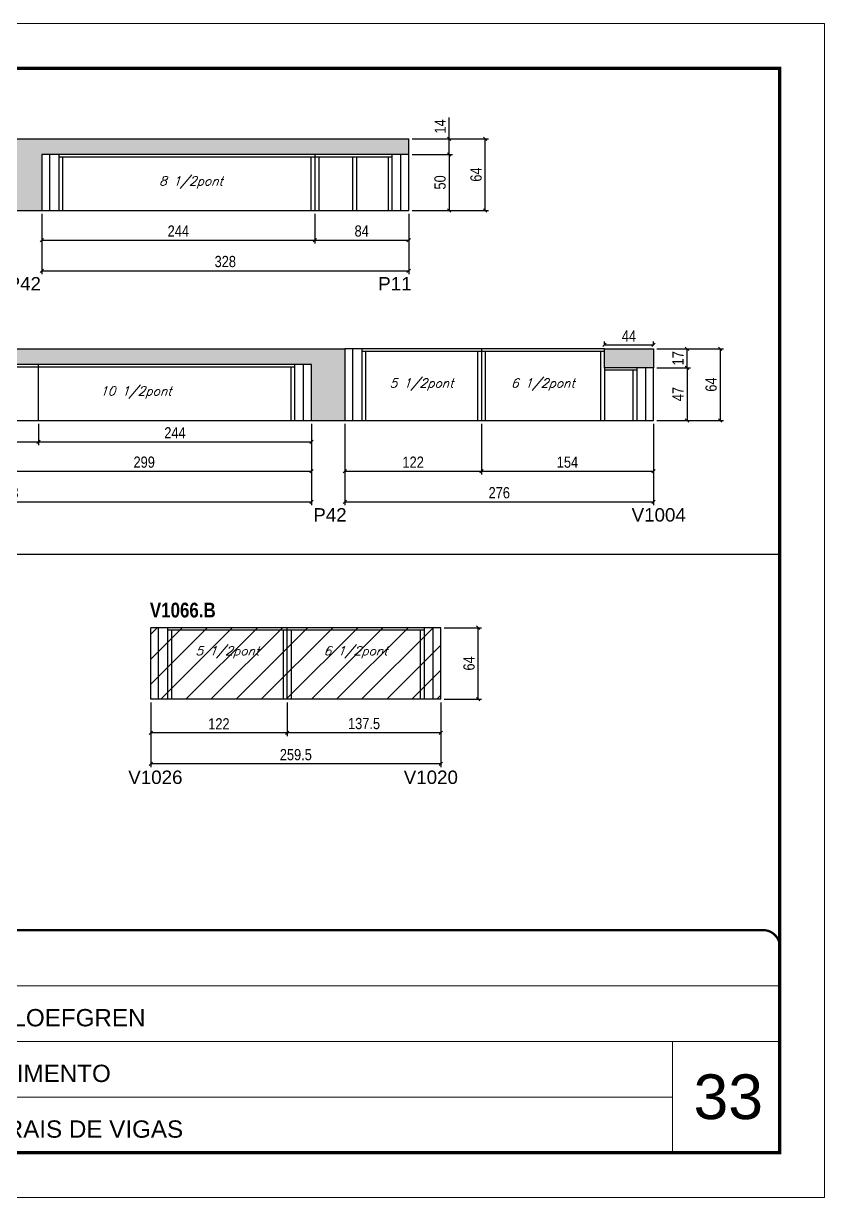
# Model space of a CAD drawing. Extents: x 3309 to 9563, y -2522 to 14608.
# Drawn here: x 4078 to 4794, y 4369 to 5419 of the extents above; entities that cross this region are included whole.
import ezdxf

# ---------------------------------------------------------------- set-up
doc = ezdxf.new("R2010")
doc.units = 0
doc.linetypes.add('CONTINUO', pattern=[0])
doc.linetypes.add('DASHED', pattern=[0.75, 0.5, -0.25])
for name, color, linetype in [('5', 5, 'Continuous'), ('COTA', 241, 'Continuous'), ('NOMENCLATURA', 7, 'Continuous'), ('Painéis', 200, 'Continuous'), ('SARR_2.2x7', 40, 'Continuous'), ('SARR_3.5x7', 81, 'Continuous'), ('texto', 7, 'Continuous')]:
    doc.layers.add(name, color=color, linetype=linetype)
for name, color, linetype, lineweight in [('CARIMBO', 255, 'Continuous', 9), ('Folhas', 255, 'Continuous', 9), ('Hachura', 251, 'Continuous', 9), ('SARRAFO DE PRESSAO', 251, 'DASHED', 9)]:
    doc.layers.add(name, color=color, linetype=linetype, lineweight=lineweight)
doc.styles.add('ARIAL', font='arial.ttf')
doc.styles.add('COTA TECNICA', font='techl___.ttf', dxfattribs={"height": 10})
doc.styles.add('Romans', font='romans.shx')
doc.styles.get("Standard").update_dxf_attribs({"font": 'arial.ttf'})
doc.styles.add('TECNICA', font='techb___.ttf', dxfattribs={"height": 10})
doc.dimstyles.new('PAINEL', dxfattribs={"dimtxt": 10, "dimasz": 3, "dimexe": 3, "dimexo": 3, "dimgap": 3, "dimtad": 1, "dimdec": 1, "dimzin": 12, "dimdsep": 46, "dimtxsty": 'COTA TECNICA', "dimblk1": 'OBLIQUE', "dimblk2": 'OBLIQUE', "dimsah": 1, "dimcen": 0.9, "dimclrd": 4, "dimclre": 4, "dimclrt": 240, "dimadec": 1, "dimazin": 3, "dimtfac": 1, "dimtdec": 1, "dimtmove": 0, "dimatfit": 3, "dimfxl": 1, "dimtolj": 1, "dimtzin": 12, "dimarcsym": 0})

# ---------------------------------------------------------------- blocks, each defined once
blk = doc.blocks.new('9999999999')
at = {"color": 30, "linetype": 'CONTINUO'}
for p, q in [((98564.6, 34379.6), (99584, 34379.6)), ((98564.6, 34329.8), (99488, 34329.8)), ((99584, 34329.8), (99488, 34329.8)), ((99488, 34329.8), (99488, 34230.2)), ((98564.6, 34280), (99488, 34280))]:
    blk.add_line(p, q, dxfattribs=at)
at = {"color": 30, "linetype": 'CONTINUO', "const_width": 2}
blk.add_lwpolyline([(99584, 34230.2), (99584, 34414.4, 0.414214), (99569, 34429.4), (98229, 34429.4, 0.414214), (98214, 34414.4), (98214, 34245.2, 0.414214), (98229, 34230.2), (99584, 34230.2)], format="xyb", dxfattribs=at)
at = {"layer": 'Folhas'}
blk.add_lwpolyline([(98139, 34190.2), (99624, 34190.2), (99624, 35240.2), (98139, 35240.2)], close=True, dxfattribs=at)
at = {"layer": 'Folhas', "color": 30, "const_width": 3}
blk.add_lwpolyline([(98214, 34230.2), (99584, 34230.2), (99584, 35200.2), (98214, 35200.2)], close=True, dxfattribs=at)
at = {"color": 7, "linetype": 'Continuous', "ltscale": 5, "style": 'ARIAL'}
for s, p in [('LEAF LOEFGREN', (98837.7, 34343.3)), ('2°PAVIMENTO', (98837.7, 34293.5)), ('LATERAIS DE VIGAS', (98837.7, 34243.7))]:
    blk.add_text(s, height=15.483, dxfattribs=at).set_placement(p)
blk = doc.blocks.new('_Oblique')
at = {"color": 0, "linetype": 'ByBlock', "lineweight": -2}
blk.add_line((-0.5, -0.5), (0.5, 0.5), dxfattribs=at)
blk = doc.blocks.new('*D1215')
at = {"layer": 'COTA', "color": 4, "lineweight": -2, "transparency": 16777216}
for p, q in [((4094.5, 5249.1), (4094.5, 5195)), ((4422.5, 5249.1), (4422.5, 5195)), ((4094.5, 5198), (4422.5, 5198))]:
    blk.add_line(p, q, dxfattribs=at)
at = {"layer": 'Defpoints', "color": 0, "transparency": 16777216}
for p in [(4094.5, 5252.1), (4422.5, 5252.1), (4422.5, 5198)]:
    blk.add_point(p, dxfattribs=at)
at = {"layer": 'COTA', "color": 4, "lineweight": -2, "transparency": 16777216, "xscale": 3, "yscale": 3, "zscale": 3, "rotation": 180}
blk.add_blockref('_Oblique', (4094.5, 5198), dxfattribs=at)
at = {"layer": 'COTA', "color": 4, "lineweight": -2, "transparency": 16777216, "xscale": 3, "yscale": 3, "zscale": 3}
blk.add_blockref('_Oblique', (4422.5, 5198), dxfattribs=at)
at = {"layer": 'COTA', "color": 240, "transparency": 16777216, "insert": (4258.5, 5206.3), "char_height": 10, "attachment_point": 5, "style": 'COTA TECNICA'}
blk.add_mtext('\\A1;328', dxfattribs=at)
blk = doc.blocks.new('*D1216')
at = {"layer": 'COTA', "color": 4, "lineweight": -2, "transparency": 16777216}
for p, q in [((4094.5, 5249.1), (4094.5, 5222.5)), ((4338.5, 5249.1), (4338.5, 5222.5)), ((4094.5, 5225.5), (4338.5, 5225.5))]:
    blk.add_line(p, q, dxfattribs=at)
at = {"layer": 'Defpoints', "color": 0, "transparency": 16777216}
for p in [(4094.5, 5252.1), (4338.5, 5252.1), (4338.5, 5225.5)]:
    blk.add_point(p, dxfattribs=at)
at = {"layer": 'COTA', "color": 4, "lineweight": -2, "transparency": 16777216, "xscale": 3, "yscale": 3, "zscale": 3, "rotation": 180}
blk.add_blockref('_Oblique', (4094.5, 5225.5), dxfattribs=at)
at = {"layer": 'COTA', "color": 4, "lineweight": -2, "transparency": 16777216, "xscale": 3, "yscale": 3, "zscale": 3}
blk.add_blockref('_Oblique', (4338.5, 5225.5), dxfattribs=at)
at = {"layer": 'COTA', "color": 240, "transparency": 16777216, "insert": (4216.5, 5233.6), "char_height": 10, "attachment_point": 5, "style": 'COTA TECNICA'}
blk.add_mtext('\\A1;244', dxfattribs=at)
blk = doc.blocks.new('*D1217')
at = {"layer": 'COTA', "color": 4, "lineweight": -2, "transparency": 16777216}
for p, q in [((4338.5, 5249.1), (4338.5, 5222.5)), ((4422.5, 5249.1), (4422.5, 5222.5)), ((4338.5, 5225.5), (4422.5, 5225.5))]:
    blk.add_line(p, q, dxfattribs=at)
at = {"layer": 'Defpoints', "color": 0, "transparency": 16777216}
for p in [(4338.5, 5252.1), (4422.5, 5252.1), (4422.5, 5225.5)]:
    blk.add_point(p, dxfattribs=at)
at = {"layer": 'COTA', "color": 4, "lineweight": -2, "transparency": 16777216, "xscale": 3, "yscale": 3, "zscale": 3, "rotation": 180}
blk.add_blockref('_Oblique', (4338.5, 5225.5), dxfattribs=at)
at = {"layer": 'COTA', "color": 4, "lineweight": -2, "transparency": 16777216, "xscale": 3, "yscale": 3, "zscale": 3}
blk.add_blockref('_Oblique', (4422.5, 5225.5), dxfattribs=at)
at = {"layer": 'COTA', "color": 240, "transparency": 16777216, "insert": (4380.5, 5233.6), "char_height": 10, "attachment_point": 5, "style": 'COTA TECNICA'}
blk.add_mtext('\\A1;84', dxfattribs=at)
blk = doc.blocks.new('*D1218')
at = {"layer": 'COTA', "color": 4, "lineweight": -2, "transparency": 16777216}
for p, q in [((4425.5, 5302.1), (4461.7, 5302.1)), ((4458.7, 5302.1), (4458.7, 5252.1)), ((4425.5, 5252.1), (4461.7, 5252.1))]:
    blk.add_line(p, q, dxfattribs=at)
at = {"layer": 'Defpoints', "color": 0, "transparency": 16777216}
for p in [(4422.5, 5302.1), (4422.5, 5252.1), (4458.7, 5252.1)]:
    blk.add_point(p, dxfattribs=at)
at = {"layer": 'COTA', "color": 4, "lineweight": -2, "transparency": 16777216, "xscale": 3, "yscale": 3, "zscale": 3}
for p, rotation in [((4458.7, 5302.1), 90), ((4458.7, 5252.1), 270)]:
    blk.add_blockref('_Oblique', p, dxfattribs=dict(at, rotation=rotation))
at = {"layer": 'COTA', "color": 240, "transparency": 16777216, "insert": (4450.6, 5277.1), "char_height": 10, "attachment_point": 5, "rotation": 90, "style": 'COTA TECNICA'}
blk.add_mtext('\\A1;50', dxfattribs=at)
blk = doc.blocks.new('*D1219')
at = {"layer": 'COTA', "color": 4, "lineweight": -2, "transparency": 16777216}
for p, q in [((4458.7, 5316.1), (4458.7, 5335.2)), ((4425.5, 5316.1), (4461.7, 5316.1)), ((4458.7, 5302.1), (4458.7, 5316.1)), ((4425.5, 5302.1), (4461.7, 5302.1))]:
    blk.add_line(p, q, dxfattribs=at)
at = {"layer": 'Defpoints', "color": 0, "transparency": 16777216}
for p in [(4422.5, 5316.1), (4458.7, 5316.1), (4422.5, 5302.1)]:
    blk.add_point(p, dxfattribs=at)
at = {"layer": 'COTA', "color": 4, "lineweight": -2, "transparency": 16777216, "xscale": 3, "yscale": 3, "zscale": 3}
for p, rotation in [((4458.7, 5316.1), 90), ((4458.7, 5302.1), 270)]:
    blk.add_blockref('_Oblique', p, dxfattribs=dict(at, rotation=rotation))
at = {"layer": 'COTA', "color": 240, "transparency": 16777216, "insert": (4450.7, 5327.2), "char_height": 10, "attachment_point": 5, "rotation": 90, "style": 'COTA TECNICA'}
blk.add_mtext('\\A1;14', dxfattribs=at)
blk = doc.blocks.new('*D1220')
at = {"layer": 'COTA', "color": 4, "lineweight": -2, "transparency": 16777216}
for p, q in [((4425.5, 5316.1), (4493.9, 5316.1)), ((4490.9, 5252.1), (4490.9, 5316.1)), ((4425.5, 5252.1), (4493.9, 5252.1))]:
    blk.add_line(p, q, dxfattribs=at)
at = {"layer": 'Defpoints', "color": 0, "transparency": 16777216}
for p in [(4422.5, 5316.1), (4490.9, 5316.1), (4422.5, 5252.1)]:
    blk.add_point(p, dxfattribs=at)
at = {"layer": 'COTA', "color": 4, "lineweight": -2, "transparency": 16777216, "xscale": 3, "yscale": 3, "zscale": 3}
for p, rotation in [((4490.9, 5316.1), 90), ((4490.9, 5252.1), 270)]:
    blk.add_blockref('_Oblique', p, dxfattribs=dict(at, rotation=rotation))
at = {"layer": 'COTA', "color": 240, "transparency": 16777216, "insert": (4482.8, 5284.1), "char_height": 10, "attachment_point": 5, "rotation": 90, "style": 'COTA TECNICA'}
blk.add_mtext('\\A1;64', dxfattribs=at)
blk = doc.blocks.new('*D1221')
at = {"layer": 'COTA', "color": 4, "lineweight": -2, "transparency": 16777216}
for p, q in [((3792.5, 5061.3), (3792.5, 4988.4)), ((4335.5, 5061.3), (4335.5, 4988.4)), ((3792.5, 4991.4), (4335.5, 4991.4))]:
    blk.add_line(p, q, dxfattribs=at)
at = {"layer": 'Defpoints', "color": 0, "transparency": 16777216}
for p in [(3792.5, 5064.3), (4335.5, 5064.3), (4335.5, 4991.4)]:
    blk.add_point(p, dxfattribs=at)
at = {"layer": 'COTA', "color": 4, "lineweight": -2, "transparency": 16777216, "xscale": 3, "yscale": 3, "zscale": 3, "rotation": 180}
blk.add_blockref('_Oblique', (3792.5, 4991.4), dxfattribs=at)
at = {"layer": 'COTA', "color": 4, "lineweight": -2, "transparency": 16777216, "xscale": 3, "yscale": 3, "zscale": 3}
blk.add_blockref('_Oblique', (4335.5, 4991.4), dxfattribs=at)
at = {"layer": 'COTA', "color": 240, "transparency": 16777216, "insert": (4064, 4999.6), "char_height": 10, "attachment_point": 5, "style": 'COTA TECNICA'}
blk.add_mtext('\\A1;543', dxfattribs=at)
blk = doc.blocks.new('*D1223')
at = {"layer": 'COTA', "color": 4, "lineweight": -2, "transparency": 16777216}
for p, q in [((4036.5, 5061.3), (4036.5, 5015.8)), ((4335.5, 5061.3), (4335.5, 5015.8)), ((4036.5, 5018.8), (4335.5, 5018.8))]:
    blk.add_line(p, q, dxfattribs=at)
at = {"layer": 'Defpoints', "color": 0, "transparency": 16777216}
for p in [(4036.5, 5064.3), (4335.5, 5064.3), (4335.5, 5018.8)]:
    blk.add_point(p, dxfattribs=at)
at = {"layer": 'COTA', "color": 4, "lineweight": -2, "transparency": 16777216, "xscale": 3, "yscale": 3, "zscale": 3, "rotation": 180}
blk.add_blockref('_Oblique', (4036.5, 5018.8), dxfattribs=at)
at = {"layer": 'COTA', "color": 4, "lineweight": -2, "transparency": 16777216, "xscale": 3, "yscale": 3, "zscale": 3}
blk.add_blockref('_Oblique', (4335.5, 5018.8), dxfattribs=at)
at = {"layer": 'COTA', "color": 240, "transparency": 16777216, "insert": (4186, 5026.9), "char_height": 10, "attachment_point": 5, "style": 'COTA TECNICA'}
blk.add_mtext('\\A1;299', dxfattribs=at)
blk = doc.blocks.new('*D1224')
at = {"layer": 'COTA', "color": 4, "lineweight": -2, "transparency": 16777216}
for p, q in [((4036.5, 5061.3), (4036.5, 5042.2)), ((4091.5, 5061.3), (4091.5, 5042.2)), ((4036.5, 5045.2), (4091.5, 5045.2))]:
    blk.add_line(p, q, dxfattribs=at)
at = {"layer": 'Defpoints', "color": 0, "transparency": 16777216}
for p in [(4036.5, 5064.3), (4091.5, 5064.3), (4091.5, 5045.2)]:
    blk.add_point(p, dxfattribs=at)
at = {"layer": 'COTA', "color": 4, "lineweight": -2, "transparency": 16777216, "xscale": 3, "yscale": 3, "zscale": 3, "rotation": 180}
blk.add_blockref('_Oblique', (4036.5, 5045.2), dxfattribs=at)
at = {"layer": 'COTA', "color": 4, "lineweight": -2, "transparency": 16777216, "xscale": 3, "yscale": 3, "zscale": 3}
blk.add_blockref('_Oblique', (4091.5, 5045.2), dxfattribs=at)
at = {"layer": 'COTA', "color": 240, "transparency": 16777216, "insert": (4064, 5053.3), "char_height": 10, "attachment_point": 5, "style": 'COTA TECNICA'}
blk.add_mtext('\\A1;55', dxfattribs=at)
blk = doc.blocks.new('*D1225')
at = {"layer": 'COTA', "color": 4, "lineweight": -2, "transparency": 16777216}
for p, q in [((4091.5, 5061.3), (4091.5, 5042.2)), ((4335.5, 5061.3), (4335.5, 5042.2)), ((4091.5, 5045.2), (4335.5, 5045.2))]:
    blk.add_line(p, q, dxfattribs=at)
at = {"layer": 'Defpoints', "color": 0, "transparency": 16777216}
for p in [(4091.5, 5064.3), (4335.5, 5064.3), (4335.5, 5045.2)]:
    blk.add_point(p, dxfattribs=at)
at = {"layer": 'COTA', "color": 4, "lineweight": -2, "transparency": 16777216, "xscale": 3, "yscale": 3, "zscale": 3, "rotation": 180}
blk.add_blockref('_Oblique', (4091.5, 5045.2), dxfattribs=at)
at = {"layer": 'COTA', "color": 4, "lineweight": -2, "transparency": 16777216, "xscale": 3, "yscale": 3, "zscale": 3}
blk.add_blockref('_Oblique', (4335.5, 5045.2), dxfattribs=at)
at = {"layer": 'COTA', "color": 240, "transparency": 16777216, "insert": (4213.5, 5053.2), "char_height": 10, "attachment_point": 5, "style": 'COTA TECNICA'}
blk.add_mtext('\\A1;244', dxfattribs=at)
blk = doc.blocks.new('*D1227')
at = {"layer": 'COTA', "color": 4, "lineweight": -2, "transparency": 16777216}
for p, q in [((4365.5, 5061.3), (4365.5, 4988.4)), ((4641.5, 5061.3), (4641.5, 4988.4)), ((4365.5, 4991.4), (4641.5, 4991.4))]:
    blk.add_line(p, q, dxfattribs=at)
at = {"layer": 'Defpoints', "color": 0, "transparency": 16777216}
for p in [(4365.5, 5064.3), (4641.5, 5064.3), (4641.5, 4991.4)]:
    blk.add_point(p, dxfattribs=at)
at = {"layer": 'COTA', "color": 4, "lineweight": -2, "transparency": 16777216, "xscale": 3, "yscale": 3, "zscale": 3, "rotation": 180}
blk.add_blockref('_Oblique', (4365.5, 4991.4), dxfattribs=at)
at = {"layer": 'COTA', "color": 4, "lineweight": -2, "transparency": 16777216, "xscale": 3, "yscale": 3, "zscale": 3}
blk.add_blockref('_Oblique', (4641.5, 4991.4), dxfattribs=at)
at = {"layer": 'COTA', "color": 240, "transparency": 16777216, "insert": (4503.5, 4999.5), "char_height": 10, "attachment_point": 5, "style": 'COTA TECNICA'}
blk.add_mtext('\\A1;276', dxfattribs=at)
blk = doc.blocks.new('*D1226')
at = {"layer": 'COTA', "color": 4, "lineweight": -2, "transparency": 16777216}
for p, q in [((4644.5, 5128.3), (4704.1, 5128.3)), ((4701.1, 5128.3), (4701.1, 5064.3)), ((4644.5, 5064.3), (4704.1, 5064.3))]:
    blk.add_line(p, q, dxfattribs=at)
at = {"layer": 'Defpoints', "color": 0, "transparency": 16777216}
for p in [(4641.5, 5128.3, 0), (4641.5, 5064.3, 0), (4701.1, 5064.3)]:
    blk.add_point(p, dxfattribs=at)
at = {"layer": 'COTA', "color": 4, "lineweight": -2, "transparency": 16777216, "xscale": 3, "yscale": 3, "zscale": 3}
for p, rotation in [((4701.1, 5128.3), 90), ((4701.1, 5064.3), 270)]:
    blk.add_blockref('_Oblique', p, dxfattribs=dict(at, rotation=rotation))
at = {"layer": 'COTA', "color": 240, "transparency": 16777216, "insert": (4693, 5096.3), "char_height": 10, "attachment_point": 5, "rotation": 90, "style": 'COTA TECNICA'}
blk.add_mtext('\\A1;64', dxfattribs=at)
blk = doc.blocks.new('*D1228')
at = {"layer": 'COTA', "color": 4, "lineweight": -2, "transparency": 16777216}
for p, q in [((4597.5, 5131.3), (4597.5, 5134.8)), ((4641.5, 5131.3), (4641.5, 5134.8)), ((4597.5, 5131.8), (4641.5, 5131.8))]:
    blk.add_line(p, q, dxfattribs=at)
at = {"layer": 'Defpoints', "color": 0, "transparency": 16777216}
for p in [(4597.5, 5128.3), (4641.5, 5131.8), (4641.5, 5128.3)]:
    blk.add_point(p, dxfattribs=at)
at = {"layer": 'COTA', "color": 4, "lineweight": -2, "transparency": 16777216, "xscale": 3, "yscale": 3, "zscale": 3, "rotation": 180}
blk.add_blockref('_Oblique', (4597.5, 5131.8), dxfattribs=at)
at = {"layer": 'COTA', "color": 4, "lineweight": -2, "transparency": 16777216, "xscale": 3, "yscale": 3, "zscale": 3}
blk.add_blockref('_Oblique', (4641.5, 5131.8), dxfattribs=at)
at = {"layer": 'COTA', "color": 240, "transparency": 16777216, "insert": (4619.5, 5139.8), "char_height": 10, "attachment_point": 5, "style": 'COTA TECNICA'}
blk.add_mtext('\\A1;44', dxfattribs=at)
blk = doc.blocks.new('*D1229')
at = {"layer": 'COTA', "color": 4, "lineweight": -2, "transparency": 16777216}
for p, q in [((4644.5, 5111.3), (4674.4, 5111.3)), ((4671.4, 5111.3), (4671.4, 5064.3)), ((4644.5, 5064.3), (4674.4, 5064.3))]:
    blk.add_line(p, q, dxfattribs=at)
at = {"layer": 'Defpoints', "color": 0, "transparency": 16777216}
for p in [(4641.5, 5111.3), (4641.5, 5064.3), (4671.4, 5064.3)]:
    blk.add_point(p, dxfattribs=at)
at = {"layer": 'COTA', "color": 4, "lineweight": -2, "transparency": 16777216, "xscale": 3, "yscale": 3, "zscale": 3}
for p, rotation in [((4671.4, 5111.3), 90), ((4671.4, 5064.3), 270)]:
    blk.add_blockref('_Oblique', p, dxfattribs=dict(at, rotation=rotation))
at = {"layer": 'COTA', "color": 240, "transparency": 16777216, "insert": (4663.3, 5087.8), "char_height": 10, "attachment_point": 5, "rotation": 90, "style": 'COTA TECNICA'}
blk.add_mtext('\\A1;47', dxfattribs=at)
blk = doc.blocks.new('*D1230')
at = {"layer": 'COTA', "color": 4, "lineweight": -2, "transparency": 16777216}
for p, q in [((4644.5, 5128.3), (4674.4, 5128.3)), ((4671.4, 5111.3), (4671.4, 5128.3)), ((4644.5, 5111.3), (4674.4, 5111.3))]:
    blk.add_line(p, q, dxfattribs=at)
at = {"layer": 'Defpoints', "color": 0, "transparency": 16777216}
for p in [(4641.5, 5128.3), (4671.4, 5128.3), (4641.5, 5111.3)]:
    blk.add_point(p, dxfattribs=at)
at = {"layer": 'COTA', "color": 4, "lineweight": -2, "transparency": 16777216, "xscale": 3, "yscale": 3, "zscale": 3}
for p, rotation in [((4671.4, 5128.3), 90), ((4671.4, 5111.3), 270)]:
    blk.add_blockref('_Oblique', p, dxfattribs=dict(at, rotation=rotation))
at = {"layer": 'COTA', "color": 240, "transparency": 16777216, "insert": (4663.3, 5119.8), "char_height": 10, "attachment_point": 5, "rotation": 90, "style": 'COTA TECNICA'}
blk.add_mtext('\\A1;17', dxfattribs=at)
blk = doc.blocks.new('*D1231')
at = {"layer": 'COTA', "color": 4, "lineweight": -2, "transparency": 16777216}
for p, q in [((4365.5, 5061.3), (4365.5, 5015.8)), ((4487.5, 5061.3), (4487.5, 5015.8)), ((4365.5, 5018.8), (4487.5, 5018.8))]:
    blk.add_line(p, q, dxfattribs=at)
at = {"layer": 'Defpoints', "color": 0, "transparency": 16777216}
for p in [(4365.5, 5064.3), (4487.5, 5064.3), (4487.5, 5018.8)]:
    blk.add_point(p, dxfattribs=at)
at = {"layer": 'COTA', "color": 4, "lineweight": -2, "transparency": 16777216, "xscale": 3, "yscale": 3, "zscale": 3, "rotation": 180}
blk.add_blockref('_Oblique', (4365.5, 5018.8), dxfattribs=at)
at = {"layer": 'COTA', "color": 4, "lineweight": -2, "transparency": 16777216, "xscale": 3, "yscale": 3, "zscale": 3}
blk.add_blockref('_Oblique', (4487.5, 5018.8), dxfattribs=at)
at = {"layer": 'COTA', "color": 240, "transparency": 16777216, "insert": (4426.5, 5026.9), "char_height": 10, "attachment_point": 5, "style": 'COTA TECNICA'}
blk.add_mtext('\\A1;122', dxfattribs=at)
blk = doc.blocks.new('*D1232')
at = {"layer": 'COTA', "color": 4, "lineweight": -2, "transparency": 16777216}
for p, q in [((4487.5, 5061.3), (4487.5, 5015.8)), ((4641.5, 5061.3), (4641.5, 5015.8)), ((4487.5, 5018.8), (4641.5, 5018.8))]:
    blk.add_line(p, q, dxfattribs=at)
at = {"layer": 'Defpoints', "color": 0, "transparency": 16777216}
for p in [(4487.5, 5064.3), (4641.5, 5064.3), (4641.5, 5018.8)]:
    blk.add_point(p, dxfattribs=at)
at = {"layer": 'COTA', "color": 4, "lineweight": -2, "transparency": 16777216, "xscale": 3, "yscale": 3, "zscale": 3, "rotation": 180}
blk.add_blockref('_Oblique', (4487.5, 5018.8), dxfattribs=at)
at = {"layer": 'COTA', "color": 4, "lineweight": -2, "transparency": 16777216, "xscale": 3, "yscale": 3, "zscale": 3}
blk.add_blockref('_Oblique', (4641.5, 5018.8), dxfattribs=at)
at = {"layer": 'COTA', "color": 240, "transparency": 16777216, "insert": (4564.5, 5026.9), "char_height": 10, "attachment_point": 5, "style": 'COTA TECNICA'}
blk.add_mtext('\\A1;154', dxfattribs=at)
blk = doc.blocks.new('*D1240')
at = {"layer": 'COTA', "color": 4, "linetype": 'ByBlock', "lineweight": -2, "transparency": 16777216}
for p, q in [((4313.8, 4811.9), (4313.8, 4781.8)), ((4451.3, 4811.9), (4451.3, 4781.8)), ((4451.3, 4784.8), (4313.8, 4784.8))]:
    blk.add_line(p, q, dxfattribs=at)
at = {"layer": 'Defpoints', "color": 0, "linetype": 'ByBlock', "transparency": 16777216}
for p in [(4313.8, 4814.9), (4451.3, 4814.9), (4313.8, 4784.8)]:
    blk.add_point(p, dxfattribs=at)
at = {"layer": 'COTA', "color": 4, "linetype": 'ByBlock', "lineweight": -2, "transparency": 16777216, "xscale": 3, "yscale": 3, "zscale": 3, "rotation": 180}
blk.add_blockref('_Oblique', (4313.8, 4784.8), dxfattribs=at)
at = {"layer": 'COTA', "color": 4, "linetype": 'ByBlock', "lineweight": -2, "transparency": 16777216, "xscale": 3, "yscale": 3, "zscale": 3}
blk.add_blockref('_Oblique', (4451.3, 4784.8), dxfattribs=at)
at = {"layer": 'COTA', "color": 240, "linetype": 'ByBlock', "transparency": 16777216, "insert": (4382.6, 4793.1), "char_height": 10, "attachment_point": 5, "style": 'COTA TECNICA'}
blk.add_mtext('\\A1;137.5', dxfattribs=at)
blk = doc.blocks.new('*D1241')
at = {"layer": 'COTA', "color": 4, "linetype": 'ByBlock', "lineweight": -2, "transparency": 16777216}
for p, q in [((4191.8, 4811.9), (4191.8, 4781.8)), ((4313.8, 4811.9), (4313.8, 4781.8)), ((4313.8, 4784.8), (4191.8, 4784.8))]:
    blk.add_line(p, q, dxfattribs=at)
at = {"layer": 'Defpoints', "color": 0, "linetype": 'ByBlock', "transparency": 16777216}
for p in [(4191.8, 4814.9), (4313.8, 4814.9), (4191.8, 4784.8)]:
    blk.add_point(p, dxfattribs=at)
at = {"layer": 'COTA', "color": 4, "linetype": 'ByBlock', "lineweight": -2, "transparency": 16777216, "xscale": 3, "yscale": 3, "zscale": 3, "rotation": 180}
blk.add_blockref('_Oblique', (4191.8, 4784.8), dxfattribs=at)
at = {"layer": 'COTA', "color": 4, "linetype": 'ByBlock', "lineweight": -2, "transparency": 16777216, "xscale": 3, "yscale": 3, "zscale": 3}
blk.add_blockref('_Oblique', (4313.8, 4784.8), dxfattribs=at)
at = {"layer": 'COTA', "color": 240, "linetype": 'ByBlock', "transparency": 16777216, "insert": (4252.8, 4792.9), "char_height": 10, "attachment_point": 5, "style": 'COTA TECNICA'}
blk.add_mtext('\\A1;122', dxfattribs=at)
blk = doc.blocks.new('*D1245')
at = {"layer": 'COTA', "color": 4, "linetype": 'ByBlock', "lineweight": -2, "transparency": 16777216}
for p, q in [((4191.8, 4811.9), (4191.8, 4754.1)), ((4451.3, 4811.9), (4451.3, 4754.1)), ((4451.3, 4757.1), (4191.8, 4757.1))]:
    blk.add_line(p, q, dxfattribs=at)
at = {"layer": 'Defpoints', "color": 0, "linetype": 'ByBlock', "transparency": 16777216}
for p in [(4191.8, 4814.9), (4451.3, 4814.9), (4191.8, 4757.1)]:
    blk.add_point(p, dxfattribs=at)
at = {"layer": 'COTA', "color": 4, "linetype": 'ByBlock', "lineweight": -2, "transparency": 16777216, "xscale": 3, "yscale": 3, "zscale": 3, "rotation": 180}
blk.add_blockref('_Oblique', (4191.8, 4757.1), dxfattribs=at)
at = {"layer": 'COTA', "color": 4, "linetype": 'ByBlock', "lineweight": -2, "transparency": 16777216, "xscale": 3, "yscale": 3, "zscale": 3}
blk.add_blockref('_Oblique', (4451.3, 4757.1), dxfattribs=at)
at = {"layer": 'COTA', "color": 240, "linetype": 'ByBlock', "transparency": 16777216, "insert": (4321.6, 4765.3), "char_height": 10, "attachment_point": 5, "style": 'COTA TECNICA'}
blk.add_mtext('\\A1;259.5', dxfattribs=at)
blk = doc.blocks.new('*D1246')
at = {"layer": 'COTA', "color": 4, "lineweight": -2, "transparency": 16777216}
for p, q in [((4454.3, 4878.9), (4487.7, 4878.9)), ((4484.7, 4814.9), (4484.7, 4878.9)), ((4454.3, 4814.9), (4487.7, 4814.9))]:
    blk.add_line(p, q, dxfattribs=at)
at = {"layer": 'Defpoints', "color": 0, "transparency": 16777216}
for p in [(4451.3, 4878.9), (4484.7, 4878.9), (4451.3, 4814.9)]:
    blk.add_point(p, dxfattribs=at)
at = {"layer": 'COTA', "color": 4, "lineweight": -2, "transparency": 16777216, "xscale": 3, "yscale": 3, "zscale": 3}
for p, rotation in [((4484.7, 4878.9), 90), ((4484.7, 4814.9), 270)]:
    blk.add_blockref('_Oblique', p, dxfattribs=dict(at, rotation=rotation))
at = {"layer": 'COTA', "color": 240, "transparency": 16777216, "insert": (4476.5, 4846.9), "char_height": 10, "attachment_point": 5, "rotation": 90, "style": 'COTA TECNICA'}
blk.add_mtext('\\A1;64', dxfattribs=at)

msp = doc.modelspace()

# ---------------------------------------------------------------- hatches: boundary and pattern name
at = {"layer": 'COTA'}
h = msp.add_hatch(dxfattribs=at)
h.set_pattern_fill('AR-CONC', color=256, scale=0.03)
h.paths.add_polyline_path([(4094.54, 5302.11), (4422.54, 5302.11), (4422.54, 5316.11), (3792.54, 5316.11), (3792.54, 5302.11), (4064.54, 5302.11), (4064.54, 5252.11), (4094.54, 5252.11)])
h = msp.add_hatch(dxfattribs=at)
h.set_pattern_fill('AR-CONC', color=256, scale=0.03)
h.paths.add_polyline_path([(4365.54, 5128.31), (3792.54, 5128.31), (3792.54, 5114.31), (4335.54, 5114.31), (4335.54, 5064.31), (4365.54, 5064.31)])
h.paths.add_polyline_path([(4597.54, 5128.31), (4597.54, 5111.31), (4641.54, 5111.31), (4641.54, 5128.31)])
at = {"layer": 'Hachura', "linetype": 'ByBlock'}
h = msp.add_hatch(dxfattribs=at)
h.set_pattern_fill('ANSI31', color=256, scale=5)
h.set_pattern_definition([(45, (-1598.5, -1164.052), (-11.22532, 11.22532), [])])
h.paths.add_polyline_path([(4313.8, 4878.86), (4191.8, 4878.86), (4191.8, 4814.86), (4313.8, 4814.86)])
h.paths.add_polyline_path([(4451.3, 4878.86), (4313.8, 4878.86), (4313.8, 4814.86), (4451.3, 4814.86)])

# ---------------------------------------------------------------- linework, layer by layer
at = {"layer": 'COTA'}
for p, q in [((3792.54, 5316.11), (4422.54, 5316.11)), ((4422.54, 5302.11), (4422.54, 5316.11)), ((4064.54, 5252.11), (4094.54, 5252.11)), ((3792.54, 5128.31), (4365.54, 5128.31)), ((4597.54, 5128.31), (4641.54, 5128.31)), ((4641.54, 5128.31), (4641.54, 5111.31)), ((4335.54, 5064.31), (4365.54, 5064.31)), ((3384.37, 4944.5), (4754.37, 4944.5))]:
    msp.add_line(p, q, dxfattribs=at)
at = {"layer": 'Painéis', "linetype": 'ByBlock'}
for p, q in [((4422.54, 5302.11), (4094.54, 5302.11)), ((4094.54, 5302.11), (4094.54, 5252.11)), ((4338.54, 5302.11), (4338.54, 5252.11)), ((4422.54, 5252.11), (4422.54, 5302.11)), ((4094.54, 5252.11), (4422.54, 5252.11)), ((4597.54, 5128.31), (4365.54, 5128.31)), ((4365.54, 5128.31), (4365.54, 5064.31)), ((4487.54, 5128.31), (4487.54, 5064.31)), ((4597.54, 5111.31), (4597.54, 5128.31)), ((4335.54, 5114.31), (3792.54, 5114.31)), ((4091.54, 5064.31), (4091.54, 5114.31)), ((4335.54, 5064.31), (4335.54, 5114.31)), ((4641.54, 5111.31), (4597.54, 5111.31)), ((4641.54, 5064.31), (4641.54, 5111.31)), ((3792.54, 5064.31), (4335.54, 5064.31)), ((4365.54, 5064.31), (4641.54, 5064.31)), ((4451.3, 4878.86), (4191.8, 4878.86)), ((4191.8, 4814.86), (4191.8, 4878.86)), ((4313.8, 4814.86), (4313.8, 4878.86)), ((4451.3, 4814.86), (4451.3, 4878.86)), ((4451.3, 4814.86), (4191.8, 4814.86))]:
    msp.add_line(p, q, dxfattribs=at)
at = {"layer": 'SARR_2.2x7', "linetype": 'Continuous'}
for p, q in [((4101.54, 5252.11), (4101.54, 5302.11)), ((4109.54, 5299.91), (4338.54, 5299.91)), ((4338.54, 5299.91), (4407.54, 5299.91)), ((4415.54, 5252.11), (4415.54, 5302.11)), ((4372.54, 5064.31), (4372.54, 5128.31)), ((4380.54, 5126.11), (4487.54, 5126.11)), ((4487.54, 5126.11), (4597.54, 5126.11)), ((4328.54, 5064.31), (4328.54, 5114.31)), ((4036.54, 5112.11), (4320.54, 5112.11)), ((4626.54, 5109.11), (4597.54, 5109.11)), ((4634.54, 5064.31), (4634.54, 5111.31)), ((4198.8, 4814.86), (4198.8, 4878.86)), ((4313.8, 4876.66), (4206.8, 4876.66)), ((4436.3, 4876.66), (4313.8, 4876.66)), ((4444.3, 4814.86), (4444.3, 4878.86))]:
    msp.add_line(p, q, dxfattribs=at)
at = {"layer": 'SARR_3.5x7'}
for p, q in [((4109.54, 5302.11), (4109.54, 5252.11)), ((4113.04, 5299.91), (4113.04, 5252.11)), ((4335.04, 5299.91), (4335.04, 5252.11)), ((4342.04, 5299.91), (4342.04, 5252.11)), ((4372.36, 5299.91), (4372.36, 5252.11)), ((4375.86, 5299.91), (4375.86, 5252.11)), ((4404.04, 5299.91), (4404.04, 5252.11)), ((4407.54, 5302.11), (4407.54, 5252.11)), ((4380.54, 5128.31), (4380.54, 5064.31)), ((4384.04, 5126.11), (4384.04, 5064.31)), ((4484.04, 5126.11), (4484.04, 5064.31)), ((4491.04, 5126.11), (4491.04, 5064.31)), ((4594.04, 5126.11), (4594.04, 5064.31)), ((4320.54, 5114.31), (4320.54, 5064.31)), ((4317.04, 5112.11), (4317.04, 5064.31)), ((4597.54, 5111.31), (4597.54, 5064.31)), ((4623.04, 5109.11), (4623.04, 5064.31)), ((4626.54, 5111.31), (4626.54, 5064.31)), ((4206.8, 4878.86), (4206.8, 4814.86)), ((4210.3, 4876.66), (4210.3, 4814.86)), ((4310.3, 4876.66), (4310.3, 4814.86)), ((4317.3, 4876.66), (4317.3, 4814.86)), ((4432.8, 4876.66), (4432.8, 4814.86)), ((4436.3, 4878.86), (4436.3, 4814.86))]:
    msp.add_line(p, q, dxfattribs=at)

# ---------------------------------------------------------------- block references
at = {"layer": 'SARRAFO DE PRESSAO', "color": 6, "linetype": 'ByBlock'}
msp.add_blockref('9999999999', (-94829.61, -29820.95), dxfattribs=at)

# ---------------------------------------------------------------- texts
at = {"layer": '5', "linetype": 'Continuous'}
for s, rotation, p in [('P42', 0.00004, (4063.86, 5180.47)), ('P11', 0.00004, (4395.26, 5180.47)), ('P42', 359.99996, (4337.23, 4973.79)), ('V1004', 359.99996, (4621.87, 4973.79)), ('V1026', 0.00004, (4171.76, 4739.12)), ('V1020', 0.00004, (4418.08, 4739.12))]:
    msp.add_text(s, height=12, rotation=rotation, dxfattribs=at).set_placement(p)
at = {"layer": 'CARIMBO', "style": 'ARIAL'}
msp.add_text('33', height=40, dxfattribs=at).set_placement((4677.23, 4439.4))
at = {"layer": 'NOMENCLATURA', "style": 'TECNICA'}
msp.add_text('V1066.B', height=13.2, dxfattribs=at).set_placement((4191.08, 4888.04))
at = {"layer": 'texto', "color": 2, "char_height": 8, "attachment_point": 5, "style": 'Romans'}
for s, insert in [('{\\Q19;\\C256;8 1/2pont}', (4227.85, 5277.11)), ('{\\Q19;\\C256;5 1/2pont}', (4434.04, 5096.31)), ('{\\Q19;\\C256;6 1/2pont}', (4542.54, 5096.31)), ('{\\Q19;\\C256;10 1/2pont}', (4178.54, 5089.31)), ('{\\Q19;\\C256;5 1/2pont}', (4260.3, 4856.86)), ('{\\Q19;\\C256;6 1/2pont}', (4375.05, 4856.86))]:
    msp.add_mtext(s, dxfattribs=dict(at, insert=insert))

# ---------------------------------------------------------------- dimensions: what is measured, and where the dimension line sits
at = {"layer": 'COTA'}
for base, p1, p2, angle, picture, middle in [((4458.74, 5316.11), (4422.54, 5302.11), (4422.54, 5316.11), 90, '*D1219', (4450.67, 5327.17)), ((4490.88, 5316.11), (4422.54, 5252.11), (4422.54, 5316.11), 90, '*D1220', (4482.78, 5284.11)), ((4458.74, 5252.11), (4422.54, 5302.11), (4422.54, 5252.11), 90, '*D1218', (4450.63, 5277.11)), ((4422.54, 5198.05), (4094.54, 5252.11), (4422.54, 5252.11), 180, '*D1215', (4258.54, 5206.29)), ((4701.13, 5064.31, 0), (4641.54, 5128.31), (4641.54, 5064.31), 90, '*D1226', (4693.03, 5096.31, 0)), ((4671.39, 5128.31), (4641.54, 5111.31), (4641.54, 5128.31), 90, '*D1230', (4663.32, 5119.81)), ((4671.39, 5064.31), (4641.54, 5111.31), (4641.54, 5064.31), 90, '*D1229', (4663.32, 5087.81)), ((4335.54, 4991.36), (3792.54, 5064.31), (4335.54, 5064.31), 180, '*D1221', (4064.04, 4999.58)), ((4641.54, 4991.36), (4365.54, 5064.31), (4641.54, 5064.31), 180, '*D1227', (4503.54, 4999.46)), ((4484.65, 4878.86), (4451.3, 4814.86), (4451.3, 4878.86), 90, '*D1246', (4476.55, 4846.86))]:
    dim = msp.add_linear_dim(base=base, p1=p1, p2=p2, angle=angle, dimstyle='PAINEL', dxfattribs=at)
    dim.commit()
    dim.dimension.update_dxf_attribs({"geometry": picture, "text_midpoint": middle})
for base, p1, p2, picture, middle in [((4338.54, 5225.52), (4094.54, 5252.11), (4338.54, 5252.11), '*D1216', (4216.54, 5233.6)), ((4641.54, 5131.75), (4597.54, 5128.31), (4641.54, 5128.31), '*D1228', (4619.54, 5139.83)), ((4091.54, 5045.17), (4036.54, 5064.31), (4091.54, 5064.31), '*D1224', (4064.04, 5053.28)), ((4487.54, 5018.84), (4365.54, 5064.31), (4487.54, 5064.31), '*D1231', (4426.54, 5026.9))]:
    dim = msp.add_linear_dim(base=base, p1=p1, p2=p2, dimstyle='PAINEL', dxfattribs=at)
    dim.commit()
    dim.dimension.update_dxf_attribs({"geometry": picture, "text_midpoint": middle})
for base, p1, p2, picture, middle in [((4422.54, 5225.52), (4338.54, 5252.11), (4422.54, 5252.11), '*D1217', (4380.54, 5233.62)), ((4335.54, 5018.84), (4036.54, 5064.31), (4335.54, 5064.31), '*D1223', (4186.04, 5026.93)), ((4335.54, 5045.17), (4091.54, 5064.31), (4335.54, 5064.31), '*D1225', (4213.54, 5053.24)), ((4641.54, 5018.84), (4487.54, 5064.31), (4641.54, 5064.31), '*D1232', (4564.54, 5026.95))]:
    dim = msp.add_linear_dim(base=base, p1=p1, p2=p2, dimstyle='PAINEL', override={"dimtmove": 1}, dxfattribs=at)
    dim.commit()
    dim.dimension.update_dxf_attribs({"geometry": picture, "text_midpoint": middle})
at = {"layer": 'COTA', "linetype": 'ByBlock'}
dim = msp.add_linear_dim(base=(4191.8, 4784.84), p1=(4313.8, 4814.86), p2=(4191.8, 4814.86), angle=180, dimstyle='PAINEL', override={"dimtmove": 1}, dxfattribs=at)
dim.commit()
dim.dimension.update_dxf_attribs({"geometry": '*D1241', "text_midpoint": (4252.8, 4792.9)})
for base, p2, picture, middle in [((4191.8, 4757.14), (4191.8, 4814.86), '*D1245', (4321.55, 4765.27)), ((4313.8, 4784.84), (4313.8, 4814.86), '*D1240', (4382.55, 4793.06))]:
    dim = msp.add_linear_dim(base=base, p1=(4451.3, 4814.86), p2=p2, angle=180, dimstyle='PAINEL', dxfattribs=at)
    dim.commit()
    dim.dimension.update_dxf_attribs({"geometry": picture, "text_midpoint": middle})

doc.saveas('drawing.dxf')
